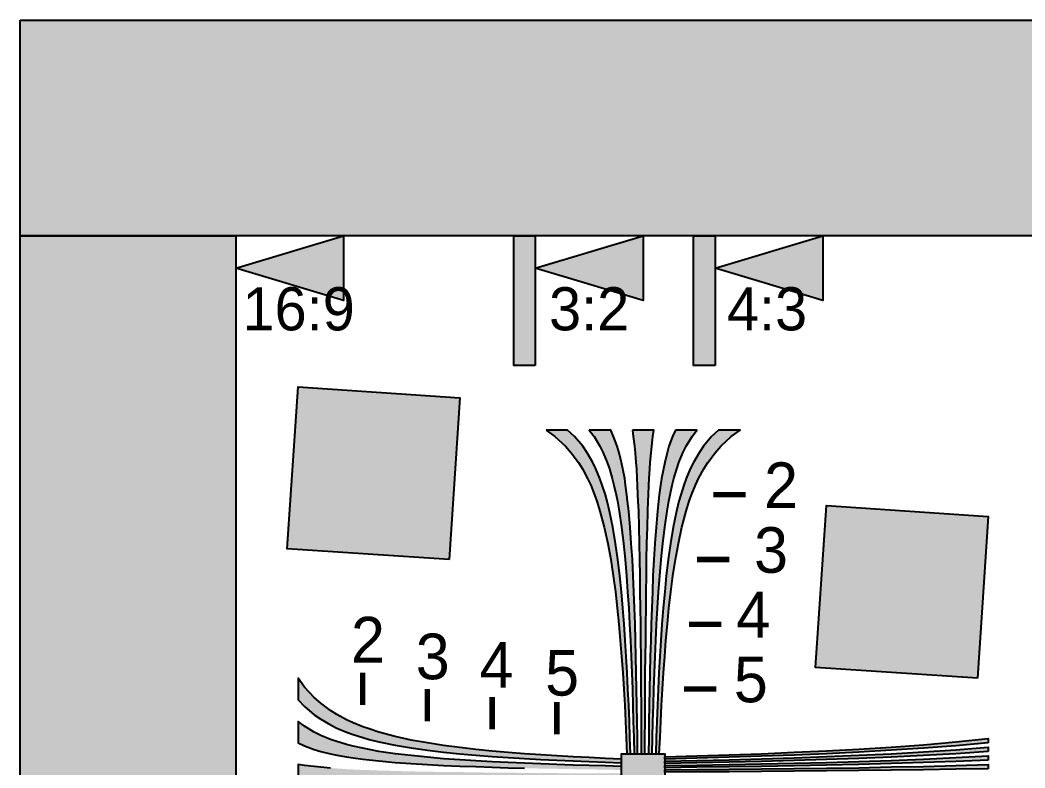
# Model space of a CAD drawing. Header units: millimetres. Extents: x 0 to 420, y 0 to 297.
# Drawn here: x 0 to 115.3, y 211.2 to 297 of the extents above; entities that cross this region are included whole.
import ezdxf

# ---------------------------------------------------------------- set-up
doc = ezdxf.new("R2010")
doc.units = ezdxf.units.MM
for name, color, linetype in [('FRAME', 7, 'Continuous'), ('GLUE', 1, 'Continuous'), ('LABELS', 7, 'Continuous'), ('PERIPHERY', 7, 'Continuous'), ('SFR', 7, 'Continuous')]:
    doc.layers.add(name, color=color, linetype=linetype)

msp = doc.modelspace()

# ---------------------------------------------------------------- hatches: boundary and pattern name
at = {"layer": 'FRAME', "true_color": 0x000000}
h = msp.add_hatch(color=7, dxfattribs=at)
h.dxf.hatch_style = 1
h.paths.add_polyline_path([(0, 297), (250.75, 297), (250.75, 272.25), (0, 272.25), (0, 297)])
h = msp.add_hatch(color=7, dxfattribs=at)
h.dxf.hatch_style = 1
h.paths.add_polyline_path([(0, 272.25), (24.75, 272.25), (24.75, 24.75), (0, 24.75), (0, 272.25)])
h = msp.add_hatch(color=7, dxfattribs=at)
h.dxf.hatch_style = 1
h.paths.add_polyline_path([(37.12, 272.25), (37.12, 264.82), (24.75, 268.54), (37.12, 272.25)])
h = msp.add_hatch(color=7, dxfattribs=at)
h.dxf.hatch_style = 1
h.paths.add_polyline_path([(59.13, 257.4), (56.65, 257.4), (56.65, 272.25), (59.13, 272.25), (59.13, 257.4)])
h = msp.add_hatch(color=7, dxfattribs=at)
h.dxf.hatch_style = 1
h.paths.add_polyline_path([(71.5, 272.25), (71.5, 264.82), (59.13, 268.54), (71.5, 272.25)])
h = msp.add_hatch(color=7, dxfattribs=at)
h.dxf.hatch_style = 1
h.paths.add_polyline_path([(79.76, 257.4), (77.28, 257.4), (77.28, 272.25), (79.76, 272.25), (79.76, 257.4)])
h = msp.add_hatch(color=7, dxfattribs=at)
h.dxf.hatch_style = 1
h.paths.add_polyline_path([(92.13, 272.25), (92.13, 264.82), (79.76, 268.54), (92.13, 272.25)])
at = {"layer": 'PERIPHERY', "true_color": 0x000000}
h = msp.add_hatch(color=7, dxfattribs=at)
h.dxf.hatch_style = 1
h.paths.add_polyline_path([(60.37, 249.98), (61.38, 249.23), (62.59, 248.12), (63.25, 247.38), (64.08, 246.26), (64.55, 245.52), (65.14, 244.41), (65.49, 243.66), (65.93, 242.55), (66.19, 241.81), (66.55, 240.69), (67.05, 238.84), (67.46, 236.98), (67.79, 235.13), (68.07, 233.27), (68.32, 231.41), (68.53, 229.56), (68.72, 227.7), (68.88, 225.84), (69.03, 223.99), (69.16, 222.13), (69.28, 220.27), (69.39, 218.42), (69.47, 216.56), (69.56, 214.71), (69.65, 212.85), (70.05, 212.85), (69.99, 214.71), (69.93, 216.56), (69.86, 218.42), (69.77, 220.27), (69.68, 222.13), (69.57, 223.99), (69.46, 225.84), (69.34, 227.7), (69.19, 229.56), (69.03, 231.41), (68.84, 233.27), (68.62, 235.13), (68.35, 236.98), (68.04, 238.84), (67.65, 240.69), (67.38, 241.81), (67.17, 242.55), (66.82, 243.66), (66.55, 244.41), (66.09, 245.52), (65.72, 246.26), (65.08, 247.38), (64.57, 248.12), (63.63, 249.23), (62.84, 249.98), (60.37, 249.98)])
h = msp.add_hatch(color=7, dxfattribs=at)
h.dxf.hatch_style = 1
h.paths.add_polyline_path([(65.32, 249.98), (65.87, 249.23), (66.55, 248.12), (66.92, 247.38), (67.38, 246.26), (67.64, 245.52), (67.96, 244.41), (68.16, 243.66), (68.41, 242.55), (68.56, 241.81), (68.76, 240.69), (69.03, 238.84), (69.25, 236.98), (69.44, 235.13), (69.6, 233.27), (69.73, 231.41), (69.86, 229.56), (69.96, 227.7), (70.04, 225.84), (70.13, 223.99), (70.2, 222.13), (70.27, 220.27), (70.33, 218.42), (70.38, 216.56), (70.43, 214.71), (70.48, 212.85), (70.88, 212.85), (70.86, 214.71), (70.82, 216.56), (70.8, 218.42), (70.76, 220.27), (70.72, 222.13), (70.67, 223.99), (70.62, 225.84), (70.58, 227.7), (70.51, 229.56), (70.44, 231.41), (70.36, 233.27), (70.27, 235.13), (70.15, 236.98), (70.02, 238.84), (69.86, 240.69), (69.73, 241.81), (69.65, 242.55), (69.5, 243.66), (69.39, 244.41), (69.19, 245.52), (69.03, 246.26), (68.76, 247.38), (68.53, 248.12), (68.12, 249.23), (67.79, 249.98), (65.32, 249.98), (65.32, 249.98)])
h = msp.add_hatch(color=7, dxfattribs=at)
h.dxf.hatch_style = 1
h.paths.add_polyline_path([(70.27, 249.98), (70.38, 249.23), (70.51, 248.12), (70.59, 247.38), (70.67, 246.26), (70.74, 245.52), (70.8, 244.41), (70.83, 243.66), (70.88, 242.55), (70.91, 241.81), (70.96, 240.69), (71.01, 238.84), (71.06, 236.98), (71.09, 235.13), (71.12, 233.27), (71.14, 231.41), (71.17, 229.56), (71.19, 227.7), (71.21, 225.84), (71.23, 223.99), (71.24, 222.13), (71.26, 220.27), (71.27, 218.42), (71.28, 216.56), (71.29, 214.71), (71.29, 212.85), (71.71, 212.85), (71.71, 214.71), (71.73, 216.56), (71.74, 218.42), (71.75, 220.27), (71.76, 222.13), (71.77, 223.99), (71.8, 225.84), (71.81, 227.7), (71.84, 229.56), (71.86, 231.41), (71.89, 233.27), (71.91, 235.13), (71.95, 236.98), (72, 238.84), (72.05, 240.69), (72.1, 241.81), (72.12, 242.55), (72.17, 243.66), (72.21, 244.41), (72.28, 245.52), (72.33, 246.26), (72.42, 247.38), (72.49, 248.12), (72.63, 249.23), (72.74, 249.98), (70.27, 249.98)])
h = msp.add_hatch(color=7, dxfattribs=at)
h.dxf.hatch_style = 1
h.paths.add_polyline_path([(75.22, 249.98), (74.88, 249.23), (74.47, 248.12), (74.25, 247.38), (73.98, 246.26), (73.83, 245.52), (73.62, 244.41), (73.51, 243.66), (73.36, 242.55), (73.27, 241.81), (73.15, 240.69), (72.99, 238.84), (72.85, 236.98), (72.74, 235.13), (72.64, 233.27), (72.57, 231.41), (72.49, 229.56), (72.43, 227.7), (72.38, 225.84), (72.33, 223.99), (72.28, 222.13), (72.24, 220.27), (72.21, 218.42), (72.18, 216.56), (72.15, 214.71), (72.12, 212.85), (72.53, 212.85), (72.58, 214.71), (72.63, 216.56), (72.68, 218.42), (72.74, 220.27), (72.8, 222.13), (72.88, 223.99), (72.96, 225.84), (73.05, 227.7), (73.15, 229.56), (73.27, 231.41), (73.41, 233.27), (73.57, 235.13), (73.76, 236.98), (73.98, 238.84), (74.25, 240.69), (74.45, 241.81), (74.6, 242.55), (74.84, 243.66), (75.04, 244.41), (75.38, 245.52), (75.62, 246.26), (76.08, 247.38), (76.45, 248.12), (77.13, 249.23), (77.69, 249.98), (75.22, 249.98), (75.22, 249.98)])
h = msp.add_hatch(color=7, dxfattribs=at)
h.dxf.hatch_style = 1
h.paths.add_polyline_path([(80.17, 249.98), (79.37, 249.23), (78.43, 248.12), (77.93, 247.38), (77.28, 246.26), (76.92, 245.52), (76.45, 244.41), (76.18, 243.66), (75.83, 242.55), (75.62, 241.81), (75.35, 240.69), (74.97, 238.84), (74.66, 236.98), (74.39, 235.13), (74.16, 233.27), (73.98, 231.41), (73.82, 229.56), (73.67, 227.7), (73.54, 225.84), (73.43, 223.99), (73.32, 222.13), (73.24, 220.27), (73.15, 218.42), (73.07, 216.56), (73.01, 214.71), (72.95, 212.85), (73.36, 212.85), (73.45, 214.71), (73.53, 216.56), (73.62, 218.42), (73.73, 220.27), (73.84, 222.13), (73.98, 223.99), (74.13, 225.84), (74.29, 227.7), (74.47, 229.56), (74.68, 231.41), (74.93, 233.27), (75.21, 235.13), (75.55, 236.98), (75.96, 238.84), (76.45, 240.69), (76.81, 241.81), (77.07, 242.55), (77.52, 243.66), (77.86, 244.41), (78.47, 245.52), (78.93, 246.26), (79.76, 247.38), (80.41, 248.12), (81.63, 249.23), (82.64, 249.98), (80.17, 249.98), (80.17, 249.98)])
h = msp.add_hatch(color=7, dxfattribs=at)
h.dxf.hatch_style = 1
h.paths.add_polyline_path([(31.9, 219.04), (32.65, 218.25), (33.76, 217.31), (34.5, 216.8), (35.62, 216.16), (36.36, 215.8), (37.47, 215.33), (38.21, 215.05), (39.33, 214.71), (40.07, 214.5), (41.18, 214.23), (43.04, 213.84), (44.9, 213.53), (46.75, 213.26), (48.61, 213.04), (50.47, 212.85), (52.32, 212.69), (54.18, 212.54), (56.03, 212.42), (57.89, 212.31), (59.75, 212.2), (61.6, 212.11), (63.46, 212.02), (65.32, 211.95), (67.17, 211.89), (69.03, 211.82), (69.03, 212.23), (67.17, 212.32), (65.32, 212.41), (63.46, 212.49), (61.6, 212.6), (59.75, 212.72), (57.89, 212.85), (56.03, 213), (54.18, 213.16), (52.32, 213.35), (50.47, 213.56), (48.61, 213.81), (46.75, 214.09), (44.9, 214.42), (43.04, 214.83), (41.18, 215.33), (40.07, 215.69), (39.33, 215.95), (38.21, 216.39), (37.47, 216.74), (36.36, 217.35), (35.62, 217.8), (34.5, 218.63), (33.76, 219.29), (32.65, 220.5), (31.9, 221.52), (31.9, 219.04), (31.9, 219.04)])
h = msp.add_hatch(color=7, dxfattribs=at)
h.dxf.hatch_style = 1
h.paths.add_polyline_path([(31.9, 214.09), (32.65, 213.75), (33.76, 213.35), (34.5, 213.12), (35.62, 212.85), (36.36, 212.7), (37.47, 212.49), (38.21, 212.38), (39.33, 212.23), (40.07, 212.15), (41.18, 212.02), (43.04, 211.86), (44.9, 211.72), (46.75, 211.61), (48.61, 211.51), (50.47, 211.44), (52.32, 211.37), (54.18, 211.3), (56.03, 211.25), (57.89, 211.2), (59.75, 211.15), (61.6, 211.12), (63.46, 211.08), (65.32, 211.06), (67.17, 211.02), (69.03, 210.99), (69.03, 211.4), (67.17, 211.45), (65.32, 211.5), (63.46, 211.55), (61.6, 211.61), (59.75, 211.68), (57.89, 211.75), (56.03, 211.84), (54.18, 211.92), (52.32, 212.02), (50.47, 212.15), (48.61, 212.28), (46.75, 212.44), (44.9, 212.63), (43.04, 212.85), (41.18, 213.12), (40.07, 213.32), (39.33, 213.47), (38.21, 213.72), (37.47, 213.92), (36.36, 214.25), (35.62, 214.5), (34.5, 214.95), (33.76, 215.33), (32.65, 216.01), (31.9, 216.56), (31.9, 214.09), (31.9, 214.09)])
h = msp.add_hatch(color=7, dxfattribs=at)
h.dxf.hatch_style = 1
h.paths.add_polyline_path([(111.1, 214.09), (107.39, 213.76), (103.68, 213.47), (99.97, 213.24), (96.25, 213.03), (92.54, 212.85), (88.83, 212.7), (85.11, 212.56), (81.4, 212.44), (77.69, 212.33), (73.98, 212.23), (73.98, 212.48), (77.69, 212.59), (81.4, 212.72), (85.11, 212.85), (88.83, 213.01), (92.54, 213.19), (96.25, 213.38), (99.97, 213.62), (103.68, 213.88), (107.39, 214.2), (111.1, 214.58), (111.1, 214.09)])
h = msp.add_hatch(color=7, dxfattribs=at)
h.dxf.hatch_style = 1
h.paths.add_polyline_path([(111.1, 213.1), (107.39, 212.85), (103.68, 212.64), (99.97, 212.47), (96.25, 212.32), (92.54, 212.2), (88.83, 212.09), (85.11, 211.97), (81.4, 211.89), (77.69, 211.81), (73.98, 211.74), (73.98, 211.99), (77.69, 212.07), (81.4, 212.16), (85.11, 212.27), (88.83, 212.39), (92.54, 212.52), (96.25, 212.68), (99.97, 212.85), (103.68, 213.06), (107.39, 213.3), (111.1, 213.59), (111.1, 213.1)])
h = msp.add_hatch(color=7, dxfattribs=at)
h.dxf.hatch_style = 1
h.paths.add_polyline_path([(73.98, 207.9), (69.03, 207.9), (69.03, 212.85), (73.98, 212.85), (73.98, 207.9)])
h = msp.add_hatch(color=7, dxfattribs=at)
h.dxf.hatch_style = 1
h.paths.add_polyline_path([(111.1, 212.11), (107.39, 211.95), (103.68, 211.83), (99.97, 211.71), (96.25, 211.61), (92.54, 211.53), (88.83, 211.47), (85.11, 211.39), (81.4, 211.34), (77.69, 211.29), (73.98, 211.24), (73.98, 211.49), (77.69, 211.55), (81.4, 211.62), (85.11, 211.69), (88.83, 211.78), (92.54, 211.86), (96.25, 211.97), (99.97, 212.09), (103.68, 212.23), (107.39, 212.41), (111.1, 212.6), (111.1, 212.11)])
h = msp.add_hatch(color=7, dxfattribs=at)
h.dxf.hatch_style = 1
h.paths.add_polyline_path([(31.9, 209.14), (32.65, 209.25), (33.76, 209.39), (34.5, 209.46), (35.62, 209.55), (36.36, 209.61), (37.47, 209.67), (38.21, 209.71), (39.33, 209.76), (40.07, 209.78), (41.18, 209.83), (43.04, 209.88), (44.9, 209.93), (46.75, 209.97), (48.61, 209.99), (50.47, 210.02), (52.32, 210.04), (54.18, 210.07), (56.03, 210.08), (57.89, 210.1), (59.75, 210.12), (61.6, 210.13), (63.46, 210.14), (65.32, 210.15), (67.17, 210.17), (69.03, 210.17), (69.03, 210.59), (67.17, 210.59), (65.32, 210.6), (63.46, 210.61), (61.6, 210.62), (59.75, 210.64), (57.89, 210.65), (56.03, 210.67), (54.18, 210.68), (52.32, 210.71), (50.47, 210.74), (48.61, 210.76), (46.75, 210.78), (44.9, 210.82), (43.04, 210.87), (41.18, 210.92), (40.07, 210.97), (39.33, 210.99), (38.21, 211.04), (37.47, 211.08), (36.36, 211.16), (35.62, 211.21), (34.5, 211.29), (33.76, 211.37), (32.65, 211.5), (31.9, 211.61), (31.9, 209.14), (31.9, 209.14)])
h = msp.add_hatch(color=7, dxfattribs=at)
h.dxf.hatch_style = 1
h.paths.add_polyline_path([(111.1, 211.12), (107.39, 211.06), (103.68, 211), (99.97, 210.95), (96.25, 210.91), (92.54, 210.87), (88.83, 210.85), (85.11, 210.81), (81.4, 210.79), (77.69, 210.77), (73.98, 210.75), (73.98, 211), (77.69, 211.03), (81.4, 211.07), (85.11, 211.11), (88.83, 211.16), (92.54, 211.21), (96.25, 211.25), (99.97, 211.33), (103.68, 211.4), (107.39, 211.5), (111.1, 211.61), (111.1, 211.12)])
at = {"layer": 'SFR', "true_color": 0x000000}
h = msp.add_hatch(color=7, dxfattribs=at)
h.dxf.hatch_style = 1
h.paths.add_polyline_path([(49.23, 235.13), (30.67, 236.36), (31.9, 254.92), (50.47, 253.69), (49.23, 235.13)])
h = msp.add_hatch(color=7, dxfattribs=at)
h.dxf.hatch_style = 1
h.paths.add_polyline_path([(109.87, 221.51), (91.3, 222.75), (92.54, 241.31), (111.1, 240.07), (109.87, 221.51)])

# ---------------------------------------------------------------- linework, layer by layer
at = {"layer": 'FRAME', "color": 250}
for points in [[(0, 297), (250.75, 297), (250.75, 272.25), (0, 272.25), (0, 297)], [(0, 272.25), (24.75, 272.25), (24.75, 24.75), (0, 24.75), (0, 272.25)], [(37.12, 272.25), (37.12, 264.82), (24.75, 268.54), (37.12, 272.25)], [(59.13, 257.4), (56.65, 257.4), (56.65, 272.25), (59.13, 272.25), (59.13, 257.4)], [(71.5, 272.25), (71.5, 264.82), (59.13, 268.54), (71.5, 272.25)], [(79.76, 257.4), (77.28, 257.4), (77.28, 272.25), (79.76, 272.25), (79.76, 257.4)], [(92.13, 272.25), (92.13, 264.82), (79.76, 268.54), (92.13, 272.25)]]:
    msp.add_lwpolyline(points, close=True, dxfattribs=at)
at = {"layer": 'FRAME', "color": 250, "true_color": 0x000000}
for points in [[(0, 297), (0, 272.25), (250.75, 272.25)], [(250.75, 272.25), (250.75, 297), (0, 297)], [(0, 272.25), (0, 24.75), (24.75, 24.75)], [(24.75, 24.75), (24.75, 272.25), (0, 272.25)], [(24.75, 268.54), (37.12, 264.82), (37.12, 272.25)], [(59.13, 257.4), (59.13, 272.25), (56.65, 272.25)], [(56.65, 272.25), (56.65, 257.4), (59.13, 257.4)], [(59.13, 268.54), (71.5, 264.82), (71.5, 272.25)], [(79.76, 257.4), (79.76, 272.25), (77.28, 272.25)], [(77.28, 272.25), (77.28, 257.4), (79.76, 257.4)], [(79.76, 268.54), (92.13, 264.82), (92.13, 272.25)]]:
    msp.add_solid(points, dxfattribs=at)
at = {"layer": 'GLUE', "color": 1, "lineweight": 18}
msp.add_lwpolyline([(0, 0), (420, 0), (420, 297), (0, 297), (0, 0)], dxfattribs=at)
at = {"layer": 'PERIPHERY', "color": 250}
for points in [[(60.37, 249.98), (61.38, 249.23), (62.59, 248.12), (63.25, 247.38), (64.08, 246.26), (64.55, 245.52), (65.14, 244.41), (65.49, 243.66), (65.93, 242.55), (66.19, 241.81), (66.55, 240.69), (67.05, 238.84), (67.46, 236.98), (67.79, 235.13), (68.07, 233.27), (68.32, 231.41), (68.53, 229.56), (68.72, 227.7), (68.88, 225.84), (69.03, 223.99), (69.16, 222.13), (69.28, 220.27), (69.39, 218.42), (69.47, 216.56), (69.56, 214.71), (69.65, 212.85), (70.05, 212.85), (69.99, 214.71), (69.93, 216.56), (69.86, 218.42), (69.77, 220.27), (69.68, 222.13), (69.57, 223.99), (69.46, 225.84), (69.34, 227.7), (69.19, 229.56), (69.03, 231.41), (68.84, 233.27), (68.62, 235.13), (68.35, 236.98), (68.04, 238.84), (67.65, 240.69), (67.38, 241.81), (67.17, 242.55), (66.82, 243.66), (66.55, 244.41), (66.09, 245.52), (65.72, 246.26), (65.08, 247.38), (64.57, 248.12), (63.63, 249.23), (62.84, 249.98), (60.37, 249.98)], [(65.32, 249.98), (65.87, 249.23), (66.55, 248.12), (66.92, 247.38), (67.38, 246.26), (67.64, 245.52), (67.96, 244.41), (68.16, 243.66), (68.41, 242.55), (68.56, 241.81), (68.76, 240.69), (69.03, 238.84), (69.25, 236.98), (69.44, 235.13), (69.6, 233.27), (69.73, 231.41), (69.86, 229.56), (69.96, 227.7), (70.04, 225.84), (70.13, 223.99), (70.2, 222.13), (70.27, 220.27), (70.33, 218.42), (70.38, 216.56), (70.43, 214.71), (70.48, 212.85), (70.88, 212.85), (70.86, 214.71), (70.82, 216.56), (70.8, 218.42), (70.76, 220.27), (70.72, 222.13), (70.67, 223.99), (70.62, 225.84), (70.58, 227.7), (70.51, 229.56), (70.44, 231.41), (70.36, 233.27), (70.27, 235.13), (70.15, 236.98), (70.02, 238.84), (69.86, 240.69), (69.73, 241.81), (69.65, 242.55), (69.5, 243.66), (69.39, 244.41), (69.19, 245.52), (69.03, 246.26), (68.76, 247.38), (68.53, 248.12), (68.12, 249.23), (67.79, 249.98), (65.32, 249.98), (65.32, 249.98)], [(70.27, 249.98), (70.38, 249.23), (70.51, 248.12), (70.59, 247.38), (70.67, 246.26), (70.74, 245.52), (70.8, 244.41), (70.83, 243.66), (70.88, 242.55), (70.91, 241.81), (70.96, 240.69), (71.01, 238.84), (71.06, 236.98), (71.09, 235.13), (71.12, 233.27), (71.14, 231.41), (71.17, 229.56), (71.19, 227.7), (71.21, 225.84), (71.23, 223.99), (71.24, 222.13), (71.26, 220.27), (71.27, 218.42), (71.28, 216.56), (71.29, 214.71), (71.29, 212.85), (71.71, 212.85), (71.71, 214.71), (71.73, 216.56), (71.74, 218.42), (71.75, 220.27), (71.76, 222.13), (71.77, 223.99), (71.8, 225.84), (71.81, 227.7), (71.84, 229.56), (71.86, 231.41), (71.89, 233.27), (71.91, 235.13), (71.95, 236.98), (72, 238.84), (72.05, 240.69), (72.1, 241.81), (72.12, 242.55), (72.17, 243.66), (72.21, 244.41), (72.28, 245.52), (72.33, 246.26), (72.42, 247.38), (72.49, 248.12), (72.63, 249.23), (72.74, 249.98), (70.27, 249.98)], [(75.22, 249.98), (74.88, 249.23), (74.47, 248.12), (74.25, 247.38), (73.98, 246.26), (73.83, 245.52), (73.62, 244.41), (73.51, 243.66), (73.36, 242.55), (73.27, 241.81), (73.15, 240.69), (72.99, 238.84), (72.85, 236.98), (72.74, 235.13), (72.64, 233.27), (72.57, 231.41), (72.49, 229.56), (72.43, 227.7), (72.38, 225.84), (72.33, 223.99), (72.28, 222.13), (72.24, 220.27), (72.21, 218.42), (72.18, 216.56), (72.15, 214.71), (72.12, 212.85), (72.53, 212.85), (72.58, 214.71), (72.63, 216.56), (72.68, 218.42), (72.74, 220.27), (72.8, 222.13), (72.88, 223.99), (72.96, 225.84), (73.05, 227.7), (73.15, 229.56), (73.27, 231.41), (73.41, 233.27), (73.57, 235.13), (73.76, 236.98), (73.98, 238.84), (74.25, 240.69), (74.45, 241.81), (74.6, 242.55), (74.84, 243.66), (75.04, 244.41), (75.38, 245.52), (75.62, 246.26), (76.08, 247.38), (76.45, 248.12), (77.13, 249.23), (77.69, 249.98), (75.22, 249.98), (75.22, 249.98)], [(80.17, 249.98), (79.37, 249.23), (78.43, 248.12), (77.93, 247.38), (77.28, 246.26), (76.92, 245.52), (76.45, 244.41), (76.18, 243.66), (75.83, 242.55), (75.62, 241.81), (75.35, 240.69), (74.97, 238.84), (74.66, 236.98), (74.39, 235.13), (74.16, 233.27), (73.98, 231.41), (73.82, 229.56), (73.67, 227.7), (73.54, 225.84), (73.43, 223.99), (73.32, 222.13), (73.24, 220.27), (73.15, 218.42), (73.07, 216.56), (73.01, 214.71), (72.95, 212.85), (73.36, 212.85), (73.45, 214.71), (73.53, 216.56), (73.62, 218.42), (73.73, 220.27), (73.84, 222.13), (73.98, 223.99), (74.13, 225.84), (74.29, 227.7), (74.47, 229.56), (74.68, 231.41), (74.93, 233.27), (75.21, 235.13), (75.55, 236.98), (75.96, 238.84), (76.45, 240.69), (76.81, 241.81), (77.07, 242.55), (77.52, 243.66), (77.86, 244.41), (78.47, 245.52), (78.93, 246.26), (79.76, 247.38), (80.41, 248.12), (81.63, 249.23), (82.64, 249.98), (80.17, 249.98), (80.17, 249.98)], [(31.9, 219.04), (32.65, 218.25), (33.76, 217.31), (34.5, 216.8), (35.62, 216.16), (36.36, 215.8), (37.47, 215.33), (38.21, 215.05), (39.33, 214.71), (40.07, 214.5), (41.18, 214.23), (43.04, 213.84), (44.9, 213.53), (46.75, 213.26), (48.61, 213.04), (50.47, 212.85), (52.32, 212.69), (54.18, 212.54), (56.03, 212.42), (57.89, 212.31), (59.75, 212.2), (61.6, 212.11), (63.46, 212.02), (65.32, 211.95), (67.17, 211.89), (69.03, 211.82), (69.03, 212.23), (67.17, 212.32), (65.32, 212.41), (63.46, 212.49), (61.6, 212.6), (59.75, 212.72), (57.89, 212.85), (56.03, 213), (54.18, 213.16), (52.32, 213.35), (50.47, 213.56), (48.61, 213.81), (46.75, 214.09), (44.9, 214.42), (43.04, 214.83), (41.18, 215.33), (40.07, 215.69), (39.33, 215.95), (38.21, 216.39), (37.47, 216.74), (36.36, 217.35), (35.62, 217.8), (34.5, 218.63), (33.76, 219.29), (32.65, 220.5), (31.9, 221.52), (31.9, 219.04), (31.9, 219.04)], [(111.1, 214.09), (107.39, 213.76), (103.68, 213.47), (99.97, 213.24), (96.25, 213.03), (92.54, 212.85), (88.83, 212.7), (85.11, 212.56), (81.4, 212.44), (77.69, 212.33), (73.98, 212.23), (73.98, 212.48), (77.69, 212.59), (81.4, 212.72), (85.11, 212.85), (88.83, 213.01), (92.54, 213.19), (96.25, 213.38), (99.97, 213.62), (103.68, 213.88), (107.39, 214.2), (111.1, 214.58), (111.1, 214.09)], [(111.1, 213.1), (107.39, 212.85), (103.68, 212.64), (99.97, 212.47), (96.25, 212.32), (92.54, 212.2), (88.83, 212.09), (85.11, 211.97), (81.4, 211.89), (77.69, 211.81), (73.98, 211.74), (73.98, 211.99), (77.69, 212.07), (81.4, 212.16), (85.11, 212.27), (88.83, 212.39), (92.54, 212.52), (96.25, 212.68), (99.97, 212.85), (103.68, 213.06), (107.39, 213.3), (111.1, 213.59), (111.1, 213.1)], [(73.98, 207.9), (69.03, 207.9), (69.03, 212.85), (73.98, 212.85), (73.98, 207.9)], [(111.1, 212.11), (107.39, 211.95), (103.68, 211.83), (99.97, 211.71), (96.25, 211.61), (92.54, 211.53), (88.83, 211.47), (85.11, 211.39), (81.4, 211.34), (77.69, 211.29), (73.98, 211.24), (73.98, 211.49), (77.69, 211.55), (81.4, 211.62), (85.11, 211.69), (88.83, 211.78), (92.54, 211.86), (96.25, 211.97), (99.97, 212.09), (103.68, 212.23), (107.39, 212.41), (111.1, 212.6), (111.1, 212.11)], [(111.1, 211.12), (107.39, 211.06), (103.68, 211), (99.97, 210.95), (96.25, 210.91), (92.54, 210.87), (88.83, 210.85), (85.11, 210.81), (81.4, 210.79), (77.69, 210.77), (73.98, 210.75), (73.98, 211), (77.69, 211.03), (81.4, 211.07), (85.11, 211.11), (88.83, 211.16), (92.54, 211.21), (96.25, 211.25), (99.97, 211.33), (103.68, 211.4), (107.39, 211.5), (111.1, 211.61), (111.1, 211.12)]]:
    msp.add_lwpolyline(points, close=True, dxfattribs=at)
at = {"layer": 'PERIPHERY', "color": 250, "lineweight": 35, "const_width": 0.619}
for points in [[(79.55, 242.55), (83.26, 242.55)], [(77.69, 235.13), (81.4, 235.13)], [(76.76, 227.7), (80.48, 227.7)], [(39.33, 218.42), (39.33, 222.13)], [(46.75, 216.56), (46.75, 220.28)], [(76.21, 220.27), (79.92, 220.27)], [(54.18, 215.64), (54.18, 219.35)], [(61.6, 215.08), (61.6, 218.79)]]:
    msp.add_lwpolyline(points, dxfattribs=at)
at = {"layer": 'PERIPHERY', "color": 250}
for points in [[(69.03, 210.99), (69.03, 211.4), (67.17, 211.45), (65.32, 211.5), (63.46, 211.55), (61.6, 211.61), (59.75, 211.68), (57.89, 211.75), (56.03, 211.84), (54.18, 211.92), (52.32, 212.02), (50.47, 212.15), (48.61, 212.28), (46.75, 212.44), (44.9, 212.63), (43.04, 212.85), (41.18, 213.12), (40.07, 213.32), (39.33, 213.47), (38.21, 213.72), (37.47, 213.92), (36.36, 214.25), (35.62, 214.5), (34.5, 214.95), (33.76, 215.33), (32.65, 216.01), (31.9, 216.56), (31.9, 214.09), (31.9, 214.09), (31.9, 214.09), (32.65, 213.75), (33.76, 213.35), (34.5, 213.12), (35.62, 212.85), (36.36, 212.7), (37.47, 212.49), (38.21, 212.38), (39.33, 212.23), (40.07, 212.15), (41.18, 212.02), (43.04, 211.86), (44.9, 211.72), (46.75, 211.61), (48.61, 211.51), (50.47, 211.44), (52.32, 211.37), (54.18, 211.3), (56.03, 211.25), (57.89, 211.2)], [(35.62, 211.21), (34.5, 211.29), (33.76, 211.37), (32.65, 211.5), (31.9, 211.61), (31.9, 209.14)]]:
    msp.add_lwpolyline(points, dxfattribs=at)
at = {"layer": 'PERIPHERY', "color": 250, "true_color": 0x000000}
for points in [[(62.84, 249.98), (60.37, 249.98), (61.38, 249.23)], [(62.84, 249.98), (61.38, 249.23), (62.59, 248.12)], [(62.84, 249.98), (62.59, 248.12), (63.25, 247.38)], [(62.84, 249.98), (63.25, 247.38), (64.08, 246.26)], [(62.84, 249.98), (64.08, 246.26), (64.55, 245.52)], [(62.84, 249.98), (64.55, 245.52), (65.14, 244.41)], [(62.84, 249.98), (65.14, 244.41), (65.49, 243.66)], [(62.84, 249.98), (65.49, 243.66), (68.35, 236.98)], [(62.84, 249.98), (68.35, 236.98), (68.04, 238.84)], [(62.84, 249.98), (68.04, 238.84), (67.65, 240.69)], [(62.84, 249.98), (67.65, 240.69), (67.38, 241.81)], [(62.84, 249.98), (67.38, 241.81), (67.17, 242.55)], [(62.84, 249.98), (67.17, 242.55), (66.82, 243.66)], [(62.84, 249.98), (66.82, 243.66), (66.55, 244.41)], [(62.84, 249.98), (66.55, 244.41), (66.09, 245.52)], [(62.84, 249.98), (66.09, 245.52), (65.72, 246.26)], [(62.84, 249.98), (65.72, 246.26), (65.08, 247.38)], [(62.84, 249.98), (65.08, 247.38), (64.57, 248.12)], [(64.57, 248.12), (63.63, 249.23), (62.84, 249.98)], [(65.32, 249.98), (65.87, 249.23), (69.19, 245.52)], [(65.32, 249.98), (69.19, 245.52), (69.03, 246.26)], [(65.32, 249.98), (69.03, 246.26), (68.76, 247.38)], [(65.32, 249.98), (68.76, 247.38), (68.53, 248.12)], [(65.32, 249.98), (68.53, 248.12), (68.12, 249.23)], [(65.32, 249.98), (68.12, 249.23), (67.79, 249.98)], [(65.87, 249.23), (66.55, 248.12), (69.5, 243.66)], [(65.87, 249.23), (69.5, 243.66), (69.39, 244.41)], [(65.87, 249.23), (69.39, 244.41), (69.19, 245.52)], [(72.74, 249.98), (70.27, 249.98), (70.38, 249.23)], [(72.74, 249.98), (70.38, 249.23), (70.51, 248.12)], [(72.74, 249.98), (70.51, 248.12), (70.59, 247.38)], [(72.74, 249.98), (70.59, 247.38), (70.67, 246.26)], [(72.74, 249.98), (70.67, 246.26), (70.74, 245.52)], [(72.74, 249.98), (70.74, 245.52), (70.8, 244.41)], [(72.74, 249.98), (70.8, 244.41), (70.83, 243.66)], [(72.74, 249.98), (70.83, 243.66), (70.88, 242.55)], [(72.74, 249.98), (70.88, 242.55), (70.91, 241.81)], [(72.74, 249.98), (70.91, 241.81), (70.96, 240.69)], [(72.74, 249.98), (70.96, 240.69), (71.01, 238.84)], [(71.01, 238.84), (72.63, 249.23), (72.74, 249.98)], [(71.01, 238.84), (72.49, 248.12), (72.63, 249.23)], [(75.22, 249.98), (72.43, 227.7), (72.38, 225.84)], [(75.22, 249.98), (72.38, 225.84), (73.76, 236.98)], [(75.22, 249.98), (72.49, 229.56), (72.43, 227.7)], [(75.22, 249.98), (72.57, 231.41), (72.49, 229.56)], [(75.22, 249.98), (72.64, 233.27), (72.57, 231.41)], [(75.22, 249.98), (72.74, 235.13), (72.64, 233.27)], [(75.22, 249.98), (72.85, 236.98), (72.74, 235.13)], [(75.22, 249.98), (72.99, 238.84), (72.85, 236.98)], [(75.22, 249.98), (73.15, 240.69), (72.99, 238.84)], [(75.22, 249.98), (73.27, 241.81), (73.15, 240.69)], [(75.22, 249.98), (73.36, 242.55), (73.27, 241.81)], [(75.22, 249.98), (73.51, 243.66), (73.36, 242.55)], [(75.22, 249.98), (73.62, 244.41), (73.51, 243.66)], [(75.22, 249.98), (73.83, 245.52), (73.62, 244.41)], [(75.22, 249.98), (73.76, 236.98), (73.98, 238.84)], [(75.22, 249.98), (73.98, 246.26), (73.83, 245.52)], [(75.22, 249.98), (74.25, 247.38), (73.98, 246.26)], [(75.22, 249.98), (73.98, 238.84), (74.25, 240.69)], [(75.22, 249.98), (74.47, 248.12), (74.25, 247.38)], [(75.22, 249.98), (74.25, 240.69), (74.45, 241.81)], [(75.22, 249.98), (74.45, 241.81), (74.6, 242.55)], [(75.22, 249.98), (74.88, 249.23), (74.47, 248.12)], [(75.22, 249.98), (74.6, 242.55), (74.84, 243.66)], [(80.17, 249.98), (74.97, 238.84), (74.66, 236.98)], [(80.17, 249.98), (74.66, 236.98), (77.52, 243.66)], [(75.22, 249.98), (74.84, 243.66), (75.04, 244.41)], [(80.17, 249.98), (75.35, 240.69), (74.97, 238.84)], [(75.22, 249.98), (75.04, 244.41), (75.38, 245.52)], [(75.22, 249.98), (75.38, 245.52), (75.62, 246.26)], [(75.22, 249.98), (75.62, 246.26), (76.08, 247.38)], [(75.22, 249.98), (76.08, 247.38), (76.45, 248.12)], [(75.22, 249.98), (76.45, 248.12), (77.13, 249.23)], [(75.22, 249.98), (77.13, 249.23), (77.69, 249.98)], [(80.17, 249.98), (75.62, 241.81), (75.35, 240.69)], [(80.17, 249.98), (75.83, 242.55), (75.62, 241.81)], [(80.17, 249.98), (76.18, 243.66), (75.83, 242.55)], [(80.17, 249.98), (76.45, 244.41), (76.18, 243.66)], [(80.17, 249.98), (76.92, 245.52), (76.45, 244.41)], [(80.17, 249.98), (77.28, 246.26), (76.92, 245.52)], [(80.17, 249.98), (77.93, 247.38), (77.28, 246.26)], [(80.17, 249.98), (77.52, 243.66), (77.86, 244.41)], [(80.17, 249.98), (77.86, 244.41), (78.47, 245.52)], [(80.17, 249.98), (78.43, 248.12), (77.93, 247.38)], [(80.17, 249.98), (79.37, 249.23), (78.43, 248.12)], [(80.17, 249.98), (78.47, 245.52), (78.93, 246.26)], [(80.17, 249.98), (78.93, 246.26), (79.76, 247.38)], [(80.17, 249.98), (79.76, 247.38), (80.41, 248.12)], [(80.17, 249.98), (80.41, 248.12), (81.63, 249.23)], [(80.17, 249.98), (81.63, 249.23), (82.64, 249.98)], [(66.55, 248.12), (66.92, 247.38), (69.73, 241.81)], [(66.55, 248.12), (69.73, 241.81), (69.65, 242.55)], [(66.55, 248.12), (69.65, 242.55), (69.5, 243.66)], [(71.01, 238.84), (72.42, 247.38), (72.49, 248.12)], [(66.92, 247.38), (67.38, 246.26), (69.86, 240.69)], [(66.92, 247.38), (69.86, 240.69), (69.73, 241.81)], [(71.01, 238.84), (72.33, 246.26), (72.42, 247.38)], [(67.38, 246.26), (67.64, 245.52), (70.02, 238.84)], [(67.38, 246.26), (70.02, 238.84), (69.86, 240.69)], [(71.01, 238.84), (72.28, 245.52), (72.33, 246.26)], [(67.64, 245.52), (67.96, 244.41), (70.15, 236.98)], [(67.64, 245.52), (70.15, 236.98), (70.02, 238.84)], [(71.01, 238.84), (72.21, 244.41), (72.28, 245.52)], [(65.49, 243.66), (65.93, 242.55), (68.35, 236.98)], [(67.96, 244.41), (68.16, 243.66), (70.15, 236.98)], [(68.16, 243.66), (68.41, 242.55), (70.27, 235.13)], [(68.16, 243.66), (70.27, 235.13), (70.15, 236.98)], [(71.01, 238.84), (72.17, 243.66), (72.21, 244.41)], [(71.01, 238.84), (72.12, 242.55), (72.17, 243.66)], [(74.66, 236.98), (77.07, 242.55), (77.52, 243.66)], [(65.93, 242.55), (66.19, 241.81), (68.62, 235.13)], [(65.93, 242.55), (68.62, 235.13), (68.35, 236.98)], [(68.41, 242.55), (68.56, 241.81), (70.36, 233.27)], [(68.41, 242.55), (70.36, 233.27), (70.27, 235.13)], [(71.01, 238.84), (72.1, 241.81), (72.12, 242.55)], [(74.66, 236.98), (76.81, 241.81), (77.07, 242.55)], [(66.19, 241.81), (66.55, 240.69), (68.62, 235.13)], [(68.56, 241.81), (68.76, 240.69), (70.44, 231.41)], [(68.56, 241.81), (70.44, 231.41), (70.36, 233.27)], [(71.01, 238.84), (72.05, 240.69), (72.1, 241.81)], [(74.66, 236.98), (76.45, 240.69), (76.81, 241.81)], [(66.55, 240.69), (67.05, 238.84), (68.84, 233.27)], [(66.55, 240.69), (68.84, 233.27), (68.62, 235.13)], [(68.76, 240.69), (69.03, 238.84), (70.51, 229.56)], [(68.76, 240.69), (70.51, 229.56), (70.44, 231.41)], [(71.01, 238.84), (72, 238.84), (72.05, 240.69)], [(74.66, 236.98), (75.96, 238.84), (76.45, 240.69)], [(67.05, 238.84), (67.46, 236.98), (69.19, 229.56)], [(67.05, 238.84), (69.19, 229.56), (69.03, 231.41)], [(67.05, 238.84), (69.03, 231.41), (68.84, 233.27)], [(69.03, 238.84), (69.25, 236.98), (70.62, 225.84)], [(69.03, 238.84), (70.62, 225.84), (70.58, 227.7)], [(69.03, 238.84), (70.58, 227.7), (70.51, 229.56)], [(71.01, 238.84), (71.06, 236.98), (71.71, 212.85)], [(71.01, 238.84), (71.71, 212.85), (71.71, 214.71)], [(71.01, 238.84), (71.71, 214.71), (71.73, 216.56)], [(71.01, 238.84), (71.73, 216.56), (71.74, 218.42)], [(71.01, 238.84), (71.74, 218.42), (71.75, 220.27)], [(71.01, 238.84), (71.75, 220.27), (71.76, 222.13)], [(71.01, 238.84), (71.76, 222.13), (71.77, 223.99)], [(71.01, 238.84), (71.77, 223.99), (71.8, 225.84)], [(71.01, 238.84), (71.8, 225.84), (71.81, 227.7)], [(71.01, 238.84), (71.81, 227.7), (71.84, 229.56)], [(71.01, 238.84), (71.84, 229.56), (71.86, 231.41)], [(71.01, 238.84), (71.86, 231.41), (71.89, 233.27)], [(71.01, 238.84), (71.89, 233.27), (71.91, 235.13)], [(71.01, 238.84), (71.91, 235.13), (71.95, 236.98)], [(71.01, 238.84), (71.95, 236.98), (72, 238.84)], [(74.66, 236.98), (75.55, 236.98), (75.96, 238.84)], [(67.46, 236.98), (67.79, 235.13), (69.34, 227.7)], [(67.46, 236.98), (69.34, 227.7), (69.19, 229.56)], [(69.25, 236.98), (69.44, 235.13), (70.67, 223.99)], [(69.25, 236.98), (70.67, 223.99), (70.62, 225.84)], [(71.06, 236.98), (71.09, 235.13), (71.71, 212.85)], [(72.38, 225.84), (73.57, 235.13), (73.76, 236.98)], [(74.66, 236.98), (73.01, 214.71), (72.95, 212.85)], [(74.66, 236.98), (72.95, 212.85), (73.62, 218.42)], [(74.66, 236.98), (73.07, 216.56), (73.01, 214.71)], [(74.66, 236.98), (73.15, 218.42), (73.07, 216.56)], [(74.66, 236.98), (73.24, 220.27), (73.15, 218.42)], [(74.66, 236.98), (73.32, 222.13), (73.24, 220.27)], [(74.66, 236.98), (73.43, 223.99), (73.32, 222.13)], [(74.66, 236.98), (73.54, 225.84), (73.43, 223.99)], [(74.66, 236.98), (73.67, 227.7), (73.54, 225.84)], [(74.66, 236.98), (73.62, 218.42), (73.73, 220.27)], [(74.66, 236.98), (73.82, 229.56), (73.67, 227.7)], [(74.66, 236.98), (73.73, 220.27), (73.84, 222.13)], [(74.66, 236.98), (73.98, 231.41), (73.82, 229.56)], [(74.66, 236.98), (73.84, 222.13), (73.98, 223.99)], [(74.66, 236.98), (74.16, 233.27), (73.98, 231.41)], [(74.66, 236.98), (73.98, 223.99), (74.13, 225.84)], [(74.66, 236.98), (74.13, 225.84), (74.29, 227.7)], [(74.66, 236.98), (74.39, 235.13), (74.16, 233.27)], [(74.66, 236.98), (74.29, 227.7), (74.47, 229.56)], [(74.66, 236.98), (74.47, 229.56), (74.68, 231.41)], [(74.66, 236.98), (74.68, 231.41), (74.93, 233.27)], [(74.66, 236.98), (74.93, 233.27), (75.21, 235.13)], [(74.66, 236.98), (75.21, 235.13), (75.55, 236.98)], [(67.79, 235.13), (68.07, 233.27), (69.57, 223.99)], [(67.79, 235.13), (69.57, 223.99), (69.46, 225.84)], [(67.79, 235.13), (69.46, 225.84), (69.34, 227.7)], [(69.44, 235.13), (69.6, 233.27), (70.76, 220.27)], [(69.44, 235.13), (70.76, 220.27), (70.72, 222.13)], [(69.44, 235.13), (70.72, 222.13), (70.67, 223.99)], [(71.09, 235.13), (71.12, 233.27), (71.71, 212.85)], [(72.38, 225.84), (73.41, 233.27), (73.57, 235.13)], [(68.07, 233.27), (68.32, 231.41), (69.68, 222.13)], [(68.07, 233.27), (69.68, 222.13), (69.57, 223.99)], [(69.6, 233.27), (69.73, 231.41), (70.8, 218.42)], [(69.6, 233.27), (70.8, 218.42), (70.76, 220.27)], [(71.12, 233.27), (71.14, 231.41), (71.71, 212.85)], [(72.38, 225.84), (73.27, 231.41), (73.41, 233.27)], [(68.32, 231.41), (68.53, 229.56), (69.86, 218.42)], [(68.32, 231.41), (69.86, 218.42), (69.77, 220.27)], [(68.32, 231.41), (69.77, 220.27), (69.68, 222.13)], [(69.73, 231.41), (69.86, 229.56), (70.86, 214.71)], [(69.73, 231.41), (70.86, 214.71), (70.82, 216.56)], [(69.73, 231.41), (70.82, 216.56), (70.8, 218.42)], [(71.14, 231.41), (71.17, 229.56), (71.71, 212.85)], [(72.38, 225.84), (73.15, 229.56), (73.27, 231.41)], [(68.53, 229.56), (68.72, 227.7), (69.93, 216.56)], [(68.53, 229.56), (69.93, 216.56), (69.86, 218.42)], [(69.86, 229.56), (69.96, 227.7), (70.88, 212.85)], [(69.86, 229.56), (70.88, 212.85), (70.86, 214.71)], [(71.17, 229.56), (71.19, 227.7), (71.71, 212.85)], [(72.38, 225.84), (73.05, 227.7), (73.15, 229.56)], [(68.72, 227.7), (68.88, 225.84), (70.05, 212.85)], [(68.72, 227.7), (70.05, 212.85), (69.99, 214.71)], [(68.72, 227.7), (69.99, 214.71), (69.93, 216.56)], [(69.96, 227.7), (70.04, 225.84), (70.88, 212.85)], [(71.19, 227.7), (71.21, 225.84), (71.23, 223.99)], [(71.19, 227.7), (71.23, 223.99), (71.71, 212.85)], [(72.38, 225.84), (72.96, 225.84), (73.05, 227.7)], [(68.88, 225.84), (69.03, 223.99), (70.05, 212.85)], [(70.04, 225.84), (70.13, 223.99), (70.88, 212.85)], [(72.38, 225.84), (72.15, 214.71), (72.12, 212.85)], [(72.38, 225.84), (72.12, 212.85), (72.53, 212.85)], [(72.38, 225.84), (72.18, 216.56), (72.15, 214.71)], [(72.38, 225.84), (72.21, 218.42), (72.18, 216.56)], [(72.38, 225.84), (72.24, 220.27), (72.21, 218.42)], [(72.38, 225.84), (72.33, 223.99), (72.24, 220.27)], [(72.38, 225.84), (72.53, 212.85), (72.58, 214.71)], [(72.38, 225.84), (72.58, 214.71), (72.63, 216.56)], [(72.38, 225.84), (72.63, 216.56), (72.68, 218.42)], [(72.38, 225.84), (72.68, 218.42), (72.74, 220.27)], [(72.38, 225.84), (72.74, 220.27), (72.8, 222.13)], [(72.38, 225.84), (72.8, 222.13), (72.88, 223.99)], [(72.38, 225.84), (72.88, 223.99), (72.96, 225.84)], [(69.03, 223.99), (69.16, 222.13), (70.05, 212.85)], [(70.13, 223.99), (70.2, 222.13), (70.88, 212.85)], [(71.23, 223.99), (71.24, 222.13), (71.71, 212.85)], [(72.33, 223.99), (72.28, 222.13), (72.24, 220.27)], [(32.65, 220.5), (31.9, 221.52), (31.9, 219.04)], [(69.16, 222.13), (69.28, 220.27), (70.05, 212.85)], [(70.2, 222.13), (70.27, 220.27), (70.88, 212.85)], [(71.24, 222.13), (71.26, 220.27), (71.71, 212.85)], [(33.76, 219.29), (32.65, 220.5), (31.9, 219.04)], [(69.28, 220.27), (69.39, 218.42), (70.05, 212.85)], [(70.27, 220.27), (70.33, 218.42), (70.88, 212.85)], [(71.26, 220.27), (71.27, 218.42), (71.71, 212.85)], [(34.5, 218.63), (33.76, 219.29), (31.9, 219.04)], [(31.9, 219.04), (32.65, 218.25), (33.76, 217.31)], [(31.9, 219.04), (33.76, 217.31), (34.5, 216.8)], [(31.9, 219.04), (34.5, 216.8), (35.62, 216.16)], [(31.9, 219.04), (35.62, 216.16), (36.36, 215.8)], [(31.9, 219.04), (36.36, 215.8), (37.47, 215.33)], [(31.9, 219.04), (37.47, 215.33), (38.21, 215.05)], [(31.9, 219.04), (38.21, 215.05), (39.33, 214.71)], [(31.9, 219.04), (39.33, 214.71), (40.07, 214.5)], [(31.9, 219.04), (40.07, 214.5), (41.18, 214.23)], [(31.9, 219.04), (41.18, 214.23), (43.04, 213.84)], [(31.9, 219.04), (43.04, 213.84), (44.9, 213.53)], [(31.9, 219.04), (44.9, 213.53), (38.21, 216.39)], [(31.9, 219.04), (38.21, 216.39), (37.47, 216.74)], [(31.9, 219.04), (37.47, 216.74), (36.36, 217.35)], [(31.9, 219.04), (36.36, 217.35), (35.62, 217.8)], [(31.9, 219.04), (35.62, 217.8), (34.5, 218.63)], [(69.39, 218.42), (69.47, 216.56), (69.56, 214.71)], [(69.39, 218.42), (69.56, 214.71), (70.05, 212.85)], [(70.33, 218.42), (70.38, 216.56), (70.48, 212.85)], [(70.33, 218.42), (70.48, 212.85), (70.88, 212.85)], [(71.27, 218.42), (71.28, 216.56), (71.71, 212.85)], [(72.95, 212.85), (73.53, 216.56), (73.62, 218.42)], [(32.65, 216.01), (31.9, 216.56), (31.9, 214.09)], [(33.76, 215.33), (32.65, 216.01), (31.9, 214.09)], [(44.9, 213.53), (39.33, 215.95), (38.21, 216.39)], [(44.9, 213.53), (40.07, 215.69), (39.33, 215.95)], [(44.9, 213.53), (41.18, 215.33), (40.07, 215.69)], [(70.38, 216.56), (70.43, 214.71), (70.48, 212.85)], [(71.28, 216.56), (71.29, 214.71), (71.71, 212.85)], [(72.95, 212.85), (73.45, 214.71), (73.53, 216.56)], [(34.5, 214.95), (33.76, 215.33), (31.9, 214.09)], [(35.62, 214.5), (34.5, 214.95), (31.9, 214.09)], [(44.9, 213.53), (43.04, 214.83), (41.18, 215.33)], [(44.9, 213.53), (44.9, 214.42), (43.04, 214.83)], [(69.56, 214.71), (69.65, 212.85), (70.05, 212.85)], [(71.29, 214.71), (71.29, 212.85), (71.71, 212.85)], [(72.95, 212.85), (73.36, 212.85), (73.45, 214.71)], [(111.1, 214.09), (111.1, 214.58), (107.39, 214.2)], [(36.36, 214.25), (35.62, 214.5), (31.9, 214.09)], [(37.47, 213.92), (36.36, 214.25), (31.9, 214.09)], [(31.9, 214.09), (32.65, 213.75), (33.76, 213.35)], [(31.9, 214.09), (33.76, 213.35), (34.5, 213.12)], [(31.9, 214.09), (34.5, 213.12), (35.62, 212.85)], [(31.9, 214.09), (35.62, 212.85), (36.36, 212.7)], [(31.9, 214.09), (36.36, 212.7), (37.47, 212.49)], [(31.9, 214.09), (37.47, 212.49), (38.21, 212.38)], [(31.9, 214.09), (38.21, 212.38), (39.33, 212.23)], [(31.9, 214.09), (39.33, 212.23), (40.07, 212.15)], [(31.9, 214.09), (40.07, 212.15), (41.18, 212.02)], [(31.9, 214.09), (41.18, 212.02), (43.04, 211.86)], [(31.9, 214.09), (43.04, 211.86), (44.9, 211.72)], [(31.9, 214.09), (44.9, 211.72), (46.75, 211.61)], [(31.9, 214.09), (46.75, 211.61), (48.61, 211.51)], [(31.9, 214.09), (48.61, 211.51), (50.47, 211.44)], [(31.9, 214.09), (50.47, 211.44), (52.32, 211.37)], [(31.9, 214.09), (52.32, 211.37), (54.18, 211.3)], [(31.9, 214.09), (54.18, 211.3), (56.03, 211.25)], [(31.9, 214.09), (56.03, 211.25), (44.9, 212.63)], [(31.9, 214.09), (44.9, 212.63), (43.04, 212.85)], [(31.9, 214.09), (43.04, 212.85), (41.18, 213.12)], [(31.9, 214.09), (41.18, 213.12), (40.07, 213.32)], [(31.9, 214.09), (40.07, 213.32), (39.33, 213.47)], [(31.9, 214.09), (39.33, 213.47), (38.21, 213.72)], [(31.9, 214.09), (38.21, 213.72), (37.47, 213.92)], [(44.9, 213.53), (46.75, 214.09), (44.9, 214.42)], [(44.9, 213.53), (48.61, 213.81), (46.75, 214.09)], [(44.9, 213.53), (50.47, 213.56), (48.61, 213.81)], [(44.9, 213.53), (52.32, 213.35), (50.47, 213.56)], [(44.9, 213.53), (46.75, 213.26), (48.61, 213.04)], [(44.9, 213.53), (48.61, 213.04), (50.47, 212.85)], [(44.9, 213.53), (50.47, 212.85), (52.32, 212.69)], [(44.9, 213.53), (52.32, 212.69), (54.18, 212.54)], [(44.9, 213.53), (54.18, 212.54), (56.03, 212.42)], [(44.9, 213.53), (56.03, 212.42), (57.89, 212.31)], [(44.9, 213.53), (57.89, 212.31), (59.75, 212.2)], [(44.9, 213.53), (59.75, 212.2), (61.6, 212.11)], [(44.9, 213.53), (61.6, 212.11), (63.46, 212.02)], [(44.9, 213.53), (63.46, 212.02), (65.32, 211.95)], [(44.9, 213.53), (65.32, 211.95), (67.17, 211.89)], [(44.9, 213.53), (67.17, 211.89), (69.03, 211.82)], [(44.9, 213.53), (69.03, 211.82), (63.46, 212.49)], [(44.9, 213.53), (63.46, 212.49), (61.6, 212.6)], [(44.9, 213.53), (61.6, 212.6), (59.75, 212.72)], [(44.9, 213.53), (59.75, 212.72), (57.89, 212.85)], [(44.9, 213.53), (57.89, 212.85), (56.03, 213)], [(44.9, 213.53), (56.03, 213), (54.18, 213.16)], [(44.9, 213.53), (54.18, 213.16), (52.32, 213.35)], [(111.1, 214.09), (92.54, 213.19), (73.98, 212.23)], [(111.1, 214.09), (73.98, 212.23), (77.69, 212.33)], [(111.1, 214.09), (77.69, 212.33), (81.4, 212.44)], [(111.1, 214.09), (81.4, 212.44), (85.11, 212.56)], [(111.1, 214.09), (85.11, 212.56), (88.83, 212.7)], [(111.1, 214.09), (88.83, 212.7), (92.54, 212.85)], [(111.1, 214.09), (96.25, 213.38), (92.54, 213.19)], [(111.1, 214.09), (92.54, 212.85), (96.25, 213.03)], [(111.1, 214.09), (99.97, 213.62), (96.25, 213.38)], [(111.1, 214.09), (96.25, 213.03), (99.97, 213.24)], [(111.1, 214.09), (103.68, 213.88), (99.97, 213.62)], [(111.1, 214.09), (99.97, 213.24), (103.68, 213.47)], [(111.1, 214.09), (107.39, 214.2), (103.68, 213.88)], [(103.68, 213.47), (107.39, 213.76), (111.1, 214.09)], [(111.1, 213.1), (111.1, 213.59), (107.39, 213.3)], [(56.03, 211.25), (46.75, 212.44), (44.9, 212.63)], [(56.03, 211.25), (48.61, 212.28), (46.75, 212.44)], [(56.03, 211.25), (50.47, 212.15), (48.61, 212.28)], [(69.03, 211.82), (65.32, 212.41), (63.46, 212.49)], [(69.03, 211.82), (67.17, 212.32), (65.32, 212.41)], [(69.03, 211.82), (69.03, 212.23), (67.17, 212.32)], [(73.98, 207.9), (73.98, 212.85), (69.03, 212.85)], [(69.03, 212.85), (69.03, 207.9), (73.98, 207.9)], [(92.54, 213.19), (88.83, 213.01), (73.98, 212.23)], [(111.1, 213.1), (85.11, 212.27), (73.98, 211.74)], [(111.1, 213.1), (73.98, 211.74), (77.69, 211.81)], [(88.83, 213.01), (85.11, 212.85), (73.98, 212.23)], [(85.11, 212.85), (81.4, 212.72), (73.98, 212.23)], [(81.4, 212.72), (77.69, 212.59), (73.98, 212.23)], [(77.69, 212.59), (73.98, 212.48), (73.98, 212.23)], [(85.11, 212.27), (81.4, 212.16), (73.98, 211.74)], [(111.1, 213.1), (77.69, 211.81), (81.4, 211.89)], [(111.1, 213.1), (81.4, 211.89), (85.11, 211.97)], [(111.1, 213.1), (88.83, 212.39), (85.11, 212.27)], [(111.1, 213.1), (85.11, 211.97), (88.83, 212.09)], [(111.1, 213.1), (92.54, 212.52), (88.83, 212.39)], [(111.1, 213.1), (88.83, 212.09), (92.54, 212.2)], [(111.1, 213.1), (96.25, 212.68), (92.54, 212.52)], [(111.1, 213.1), (92.54, 212.2), (96.25, 212.32)], [(111.1, 213.1), (99.97, 212.85), (96.25, 212.68)], [(111.1, 213.1), (96.25, 212.32), (99.97, 212.47)], [(111.1, 213.1), (103.68, 213.06), (99.97, 212.85)], [(111.1, 213.1), (99.97, 212.47), (103.68, 212.64)], [(111.1, 212.11), (103.68, 212.23), (99.97, 212.09)], [(111.1, 213.1), (107.39, 213.3), (103.68, 213.06)], [(103.68, 212.64), (107.39, 212.85), (111.1, 213.1)], [(111.1, 212.11), (107.39, 212.41), (103.68, 212.23)], [(111.1, 212.11), (111.1, 212.6), (107.39, 212.41)], [(31.9, 209.14), (32.65, 211.5), (31.9, 211.61)], [(31.9, 209.14), (33.76, 211.37), (32.65, 211.5)], [(31.9, 209.14), (34.5, 211.29), (33.76, 211.37)], [(31.9, 209.14), (35.62, 211.21), (34.5, 211.29)], [(56.03, 211.25), (52.32, 212.02), (50.47, 212.15)], [(56.03, 211.25), (54.18, 211.92), (52.32, 212.02)], [(56.03, 211.25), (56.03, 211.84), (54.18, 211.92)], [(56.03, 211.25), (57.89, 211.75), (56.03, 211.84)], [(56.03, 211.25), (59.75, 211.68), (57.89, 211.75)], [(56.03, 211.25), (61.6, 211.61), (59.75, 211.68)], [(56.03, 211.25), (63.46, 211.55), (61.6, 211.61)], [(56.03, 211.25), (65.32, 211.5), (63.46, 211.55)], [(56.03, 211.25), (67.17, 211.45), (65.32, 211.5)], [(56.03, 211.25), (69.03, 211.4), (67.17, 211.45)], [(56.03, 211.25), (69.03, 210.99), (69.03, 211.4)], [(56.03, 211.25), (57.89, 211.2), (61.6, 211.12)], [(56.03, 211.25), (61.6, 211.12), (63.46, 211.08)], [(56.03, 211.25), (63.46, 211.08), (65.32, 211.06)], [(56.03, 211.25), (65.32, 211.06), (67.17, 211.02)], [(56.03, 211.25), (67.17, 211.02), (69.03, 210.99)], [(81.4, 212.16), (77.69, 212.07), (73.98, 211.74)], [(111.1, 212.11), (77.69, 211.55), (73.98, 211.49)], [(111.1, 212.11), (73.98, 211.49), (73.98, 211.24)], [(111.1, 212.11), (73.98, 211.24), (77.69, 211.29)], [(77.69, 212.07), (73.98, 211.99), (73.98, 211.74)], [(111.1, 212.11), (81.4, 211.62), (77.69, 211.55)], [(111.1, 212.11), (77.69, 211.29), (81.4, 211.34)], [(111.1, 212.11), (85.11, 211.69), (81.4, 211.62)], [(111.1, 212.11), (81.4, 211.34), (85.11, 211.39)], [(111.1, 212.11), (88.83, 211.78), (85.11, 211.69)], [(111.1, 212.11), (85.11, 211.39), (88.83, 211.47)], [(111.1, 212.11), (92.54, 211.86), (88.83, 211.78)], [(111.1, 212.11), (88.83, 211.47), (92.54, 211.53)], [(111.1, 212.11), (96.25, 211.97), (92.54, 211.86)], [(111.1, 212.11), (92.54, 211.53), (96.25, 211.61)], [(111.1, 211.12), (96.25, 211.25), (92.54, 211.21)], [(111.1, 212.11), (99.97, 212.09), (96.25, 211.97)], [(111.1, 212.11), (96.25, 211.61), (99.97, 211.71)], [(111.1, 211.12), (99.97, 211.33), (96.25, 211.25)], [(111.1, 212.11), (99.97, 211.71), (103.68, 211.83)], [(111.1, 211.12), (103.68, 211.4), (99.97, 211.33)], [(103.68, 211.83), (107.39, 211.95), (111.1, 212.11)], [(111.1, 211.12), (107.39, 211.5), (103.68, 211.4)], [(111.1, 211.12), (111.1, 211.61), (107.39, 211.5)]]:
    msp.add_solid(points, dxfattribs=at)
at = {"layer": 'SFR', "color": 250}
for points in [[(49.23, 235.13), (30.67, 236.36), (31.9, 254.92), (50.47, 253.69), (49.23, 235.13)], [(109.87, 221.51), (91.3, 222.75), (92.54, 241.31), (111.1, 240.07), (109.87, 221.51)]]:
    msp.add_lwpolyline(points, close=True, dxfattribs=at)
at = {"layer": 'SFR', "color": 250, "true_color": 0x000000}
for points in [[(31.9, 254.92), (30.67, 236.36), (49.23, 235.13)], [(49.23, 235.13), (50.47, 253.69), (31.9, 254.92)], [(92.54, 241.31), (91.3, 222.75), (109.87, 221.51)], [(109.87, 221.51), (111.1, 240.07), (92.54, 241.31)]]:
    msp.add_solid(points, dxfattribs=at)

# ---------------------------------------------------------------- texts
at = {"layer": 'LABELS', "color": 250}
for s, height, p in [('16:9', 4.95, (25.53, 261.41)), ('3:2', 4.95, (60.71, 261.41)), ('4:3', 4.95, (81.13, 261.41)), ('2', 5.24, (85.39, 241.03)), ('3', 5.24, (84.24, 233.6)), ('4', 5.24, (82.21, 226.18)), ('2', 5.24, (37.98, 223.31)), ('3', 5.24, (45.41, 221.39)), ('4', 5.24, (52.73, 220.41)), ('5', 5.24, (60.26, 219.52)), ('5', 5.24, (81.92, 218.75))]:
    msp.add_text(s, height=height, dxfattribs=at).set_placement(p)

doc.saveas('drawing.dxf')
